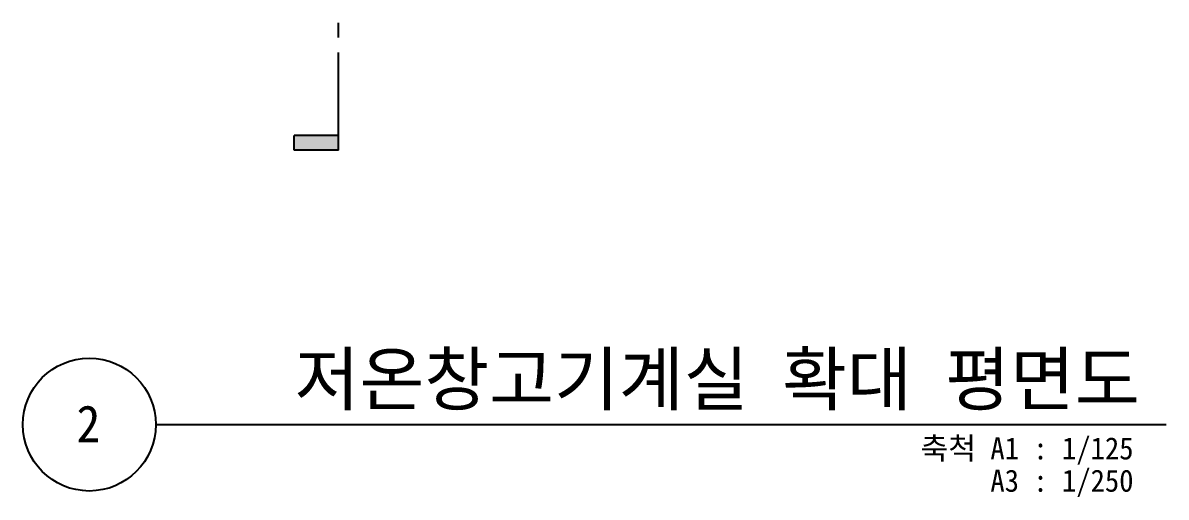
# Model space of a CAD drawing. Header units: inches. Extents: x 3675 to 732988, y -33059 to 70575.
# Drawn here: x 272507 to 291863, y 4384 to 12416 of the extents above; entities that cross this region are included whole.
import ezdxf
from ezdxf.enums import TextEntityAlignment as Align

# ---------------------------------------------------------------- set-up
doc = ezdxf.new("R2010")
doc.units = ezdxf.units.IN
doc.header["$MEASUREMENT"] = 0
for name, color, linetype, lineweight in [('A-MKXS-MAK1', 3, 'CONTINUOUS', 25), ('A-XXXX-SYMB', 7, 'CONTINUOUS', 25), ('A-XXXX-TXT1', 3, 'CONTINUOUS', 25)]:
    doc.layers.add(name, color=color, linetype=linetype, lineweight=lineweight)
doc.styles.add('돋움체', font='')
doc.styles.get('돋움체').set_extended_font_data('DotumChe')

msp = doc.modelspace()

# ---------------------------------------------------------------- hatches: boundary and pattern name
at = {"layer": 'A-MKXS-MAK1'}
msp.add_hatch(color=256, dxfattribs=at).paths.add_polyline_path([(277100.8, 10508.1), (277100.8, 10258.1), (277850.8, 10258.1), (277850.8, 10508.1)])

# ---------------------------------------------------------------- linework, layer by layer
for p, q in [((277850.8, 12165.5), (277850.8, 12415.5)), ((277850.8, 10258.1), (277850.8, 11915.5)), ((277100.8, 10258.1), (277100.8, 10508.1)), ((277850.8, 10508.1), (277100.8, 10508.1)), ((277850.8, 10258.1), (277100.8, 10258.1))]:
    msp.add_line(p, q, dxfattribs=at)
at = {"layer": 'A-XXXX-SYMB'}
msp.add_line((274757.3, 5612.5), (291862.5, 5612.5), dxfattribs=at)
msp.add_circle((273632.3, 5612.5), 1125, dxfattribs=at)

# ---------------------------------------------------------------- texts
at = {"layer": 'A-XXXX-TXT1', "style": '돋움체'}
msp.add_text('저온창고기계실 확대 평면도', height=875, dxfattribs=at).set_placement((291415.9, 5683.2), align=Align.BOTTOM_RIGHT)
msp.add_text('2', height=625, dxfattribs=at).set_placement((273617.8, 5625.8), align=Align.MIDDLE)
for s, p in [('축척 A1 : 1/125', (291310.5, 5397.2)), ('A3 : 1/250', (291310.5, 4849.9))]:
    msp.add_text(s, height=375, dxfattribs=at).set_placement(p, align=Align.TOP_RIGHT)

doc.saveas('drawing.dxf')
